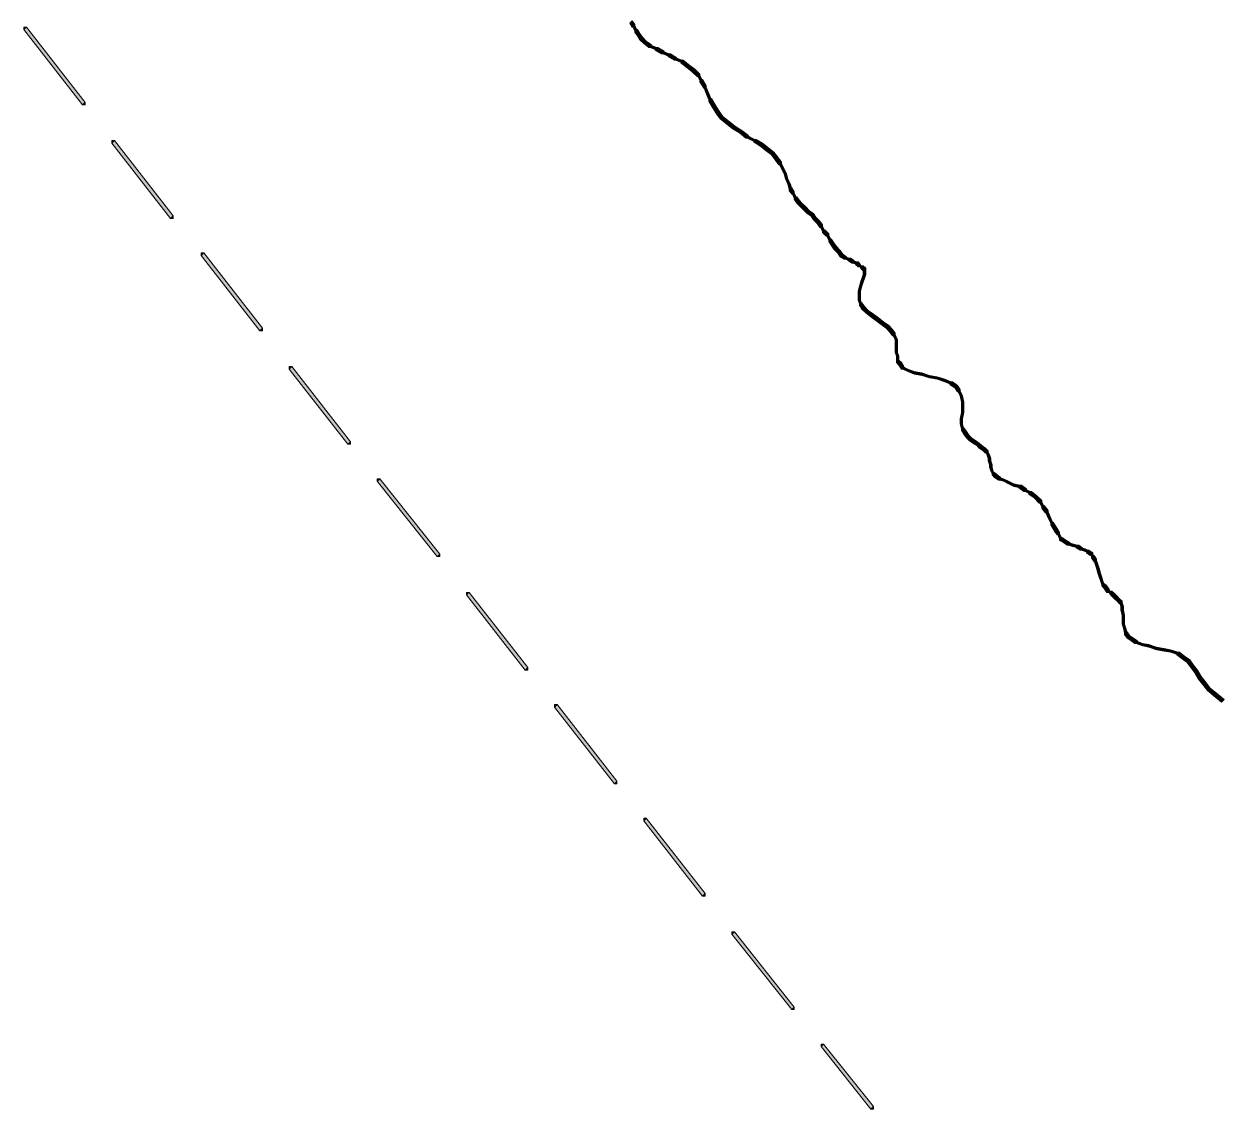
# Model space of a CAD drawing. Header units: inches. Extents: x 10 to 486, y 7 to 426.
# Drawn here: x 37.5 to 99.8, y 7.3 to 64 of the extents above; entities that cross this region are included whole.
import ezdxf

# ---------------------------------------------------------------- set-up
doc = ezdxf.new("R2010")
doc.units = ezdxf.units.IN
doc.header["$LTSCALE"] = 3
doc.header["$MEASUREMENT"] = 0
doc.layers.add('PDF_Geometry', color=7, linetype='Continuous', true_color=0x999999)
doc.layers.add('PDF_Solid Fills', color=7, linetype='Continuous')

msp = doc.modelspace()

# ---------------------------------------------------------------- hatches: boundary and pattern name
at = {"layer": 'PDF_Solid Fills', "transparency": 33554559}
for points in [[(40.61, 59.883), (40.677, 59.95), (37.61, 63.883), (37.544, 63.817), (37.477, 63.75), (40.544, 59.817)], [(45.21, 53.95), (45.277, 54.017), (42.21, 57.95), (42.144, 57.883), (42.077, 57.817), (45.144, 53.883)], [(49.877, 48.083), (49.944, 48.15), (46.877, 52.083), (46.81, 52.017), (46.744, 51.95), (49.81, 48.017)], [(54.477, 42.15), (54.543, 42.217), (51.477, 46.15), (51.41, 46.083), (51.344, 46.017), (54.41, 42.083)], [(59.143, 36.283), (59.21, 36.35), (56.077, 40.283), (56.01, 40.217), (55.943, 40.15), (59.077, 36.217)], [(63.743, 30.35), (63.81, 30.417), (60.743, 34.35), (60.677, 34.283), (60.61, 34.217), (63.677, 30.283)], [(68.41, 24.417), (68.477, 24.483), (65.343, 28.483), (65.277, 28.417), (65.21, 28.35), (68.343, 24.35)], [(73.01, 18.55), (73.077, 18.617), (70.01, 22.55), (69.943, 22.483), (69.877, 22.417), (72.943, 18.483)], [(77.677, 12.617), (77.743, 12.683), (74.61, 16.617), (74.543, 16.55), (74.477, 16.483), (77.61, 12.55)], [(81.81, 7.417), (81.877, 7.483), (79.277, 10.75), (79.21, 10.683), (79.143, 10.617), (81.743, 7.35)]]:
    msp.add_hatch(color=256, dxfattribs=at).paths.add_polyline_path(points)
at = {"layer": 'PDF_Solid Fills', "true_color": 0xdcdcdc, "transparency": 33554559}
for points in [[(69.21, 64.15), (69.143, 64.083), (69.277, 63.883), (69.343, 63.95), (69.41, 64.017), (69.277, 64.217)], [(69.343, 63.95), (69.277, 63.95), (69.41, 63.683), (69.543, 63.683), (69.41, 63.95)], [(69.477, 63.683), (69.41, 63.617), (69.543, 63.417), (69.61, 63.483), (69.677, 63.55), (69.543, 63.75)], [(69.61, 63.483), (69.543, 63.417), (69.677, 63.217), (69.743, 63.283), (69.81, 63.35), (69.677, 63.55)], [(69.743, 63.283), (69.677, 63.217), (69.877, 63.017), (69.943, 63.083), (70.01, 63.15), (69.81, 63.35)], [(69.943, 63.083), (69.877, 63.017), (70.143, 62.817), (70.21, 62.883), (70.277, 62.95), (70.01, 63.15)], [(70.21, 62.883), (70.21, 62.817), (70.543, 62.683), (70.543, 62.817), (70.21, 62.95)], [(70.543, 62.75), (70.477, 62.683), (70.81, 62.483), (70.877, 62.55), (70.943, 62.617), (70.61, 62.817)], [(70.877, 62.55), (70.877, 62.483), (71.21, 62.35), (71.21, 62.483), (70.877, 62.617)], [(71.21, 62.417), (71.143, 62.35), (71.477, 62.15), (71.543, 62.217), (71.61, 62.283), (71.277, 62.483)], [(71.543, 62.217), (71.543, 62.15), (71.877, 62.017), (71.877, 62.15), (71.543, 62.283)], [(71.877, 62.083), (71.81, 62.017), (72.143, 61.75), (72.21, 61.817), (72.277, 61.883), (71.943, 62.15)], [(72.21, 61.817), (72.143, 61.75), (72.41, 61.55), (72.477, 61.617), (72.543, 61.683), (72.277, 61.883)], [(72.477, 61.617), (72.41, 61.55), (72.677, 61.283), (72.743, 61.35), (72.81, 61.417), (72.543, 61.683)], [(72.743, 61.35), (72.677, 61.35), (72.81, 61.083), (72.943, 61.083), (72.81, 61.35)], [(72.877, 61.083), (72.81, 61.017), (73.01, 60.683), (73.077, 60.75), (73.143, 60.817), (72.943, 61.15)], [(73.077, 60.75), (73.01, 60.75), (73.143, 60.417), (73.277, 60.417), (73.143, 60.75)], [(73.21, 60.417), (73.143, 60.417), (73.277, 60.083), (73.41, 60.083), (73.277, 60.417)], [(73.343, 60.083), (73.277, 60.017), (73.477, 59.683), (73.543, 59.75), (73.61, 59.817), (73.41, 60.15)], [(73.543, 59.75), (73.477, 59.683), (73.677, 59.35), (73.743, 59.417), (73.81, 59.483), (73.61, 59.817)], [(73.743, 59.417), (73.677, 59.35), (73.877, 59.083), (73.943, 59.15), (74.01, 59.217), (73.81, 59.483)], [(73.943, 59.15), (73.877, 59.083), (74.21, 58.817), (74.277, 58.883), (74.343, 58.95), (74.01, 59.217)], [(74.277, 58.883), (74.21, 58.817), (74.543, 58.55), (74.61, 58.617), (74.677, 58.683), (74.343, 58.95)], [(74.61, 58.617), (74.543, 58.55), (74.877, 58.35), (74.943, 58.417), (75.01, 58.483), (74.677, 58.683)], [(74.943, 58.417), (74.877, 58.35), (75.21, 58.083), (75.277, 58.15), (75.343, 58.217), (75.01, 58.483)], [(75.277, 58.15), (75.277, 58.083), (75.677, 57.883), (75.677, 58.017), (75.277, 58.217)], [(75.677, 57.95), (75.61, 57.883), (75.943, 57.683), (76.01, 57.75), (76.077, 57.817), (75.743, 58.017)], [(76.01, 57.75), (75.943, 57.683), (76.277, 57.417), (76.343, 57.483), (76.41, 57.55), (76.077, 57.817)], [(76.343, 57.483), (76.277, 57.417), (76.543, 57.217), (76.61, 57.283), (76.677, 57.35), (76.41, 57.55)], [(76.61, 57.283), (76.543, 57.217), (76.743, 56.95), (76.81, 57.017), (76.877, 57.083), (76.677, 57.35)], [(76.81, 57.017), (76.743, 56.95), (76.943, 56.683), (77.01, 56.75), (77.077, 56.817), (76.877, 57.083)], [(77.01, 56.75), (76.943, 56.75), (77.077, 56.483), (77.21, 56.483), (77.077, 56.75)], [(77.143, 56.483), (77.077, 56.483), (77.21, 56.217), (77.343, 56.217), (77.21, 56.483)], [(77.277, 56.217), (77.21, 56.217), (77.277, 55.95), (77.41, 55.95), (77.343, 56.217)], [(77.343, 55.95), (77.277, 55.95), (77.41, 55.683), (77.543, 55.683), (77.41, 55.95)], [(77.477, 55.683), (77.41, 55.683), (77.477, 55.417), (77.61, 55.417), (77.543, 55.683)], [(77.543, 55.417), (77.477, 55.35), (77.61, 55.15), (77.677, 55.217), (77.743, 55.283), (77.61, 55.483)], [(77.677, 55.217), (77.61, 55.217), (77.743, 54.95), (77.877, 54.95), (77.743, 55.217)], [(77.81, 54.95), (77.743, 54.883), (77.877, 54.683), (77.943, 54.75), (78.01, 54.817), (77.877, 55.017)], [(77.943, 54.75), (77.877, 54.683), (78.01, 54.55), (78.077, 54.617), (78.143, 54.683), (78.01, 54.817)], [(78.077, 54.617), (78.01, 54.55), (78.21, 54.35), (78.277, 54.417), (78.343, 54.483), (78.143, 54.683)], [(78.277, 54.417), (78.21, 54.35), (78.41, 54.15), (78.477, 54.217), (78.543, 54.283), (78.343, 54.483)], [(78.477, 54.217), (78.41, 54.15), (78.61, 54.017), (78.677, 54.083), (78.743, 54.15), (78.543, 54.283)], [(78.677, 54.083), (78.61, 54.017), (78.743, 53.817), (78.81, 53.883), (78.877, 53.95), (78.743, 54.15)], [(78.81, 53.883), (78.743, 53.817), (78.943, 53.617), (79.01, 53.683), (79.077, 53.75), (78.877, 53.95)], [(79.01, 53.683), (78.943, 53.617), (79.077, 53.417), (79.143, 53.483), (79.21, 53.55), (79.077, 53.75)], [(79.143, 53.483), (79.077, 53.483), (79.21, 53.217), (79.343, 53.217), (79.21, 53.483)], [(79.277, 53.217), (79.21, 53.15), (79.41, 52.95), (79.477, 53.017), (79.543, 53.083), (79.343, 53.283)], [(79.477, 53.017), (79.41, 53.017), (79.543, 52.75), (79.677, 52.75), (79.543, 53.017)], [(79.61, 52.75), (79.543, 52.683), (79.677, 52.483), (79.743, 52.55), (79.81, 52.617), (79.677, 52.817)], [(79.743, 52.55), (79.677, 52.483), (79.81, 52.283), (79.877, 52.35), (79.943, 52.417), (79.81, 52.617)], [(79.877, 52.35), (79.81, 52.283), (80.01, 52.083), (80.077, 52.15), (80.143, 52.217), (79.943, 52.417)], [(80.077, 52.15), (80.01, 52.083), (80.143, 51.883), (80.21, 51.95), (80.277, 52.017), (80.143, 52.217)], [(80.21, 51.95), (80.143, 51.883), (80.343, 51.75), (80.41, 51.817), (80.477, 51.883), (80.277, 52.017)], [(80.41, 51.817), (80.41, 51.75), (80.61, 51.683), (80.61, 51.817), (80.41, 51.883)], [(80.61, 51.75), (80.543, 51.683), (80.743, 51.55), (80.81, 51.617), (80.877, 51.683), (80.677, 51.817)], [(80.81, 51.617), (80.81, 51.55), (81.01, 51.483), (81.01, 51.617), (80.81, 51.683)], [(81.01, 51.55), (80.943, 51.483), (81.077, 51.35), (81.143, 51.417), (81.21, 51.483), (81.077, 51.617)], [(81.143, 51.417), (81.143, 51.35), (81.277, 51.283), (81.277, 51.417), (81.143, 51.483)], [(81.277, 51.35), (81.21, 51.283), (81.343, 51.15), (81.41, 51.217), (81.477, 51.283), (81.343, 51.417)], [(81.41, 51.217), (81.343, 51.217), (81.343, 51.083), (81.477, 51.083), (81.477, 51.217)], [(81.277, 50.55), (81.21, 50.55), (81.143, 50.35), (81.277, 50.35), (81.343, 50.55)], [(81.343, 50.75), (81.277, 50.75), (81.21, 50.55), (81.343, 50.55), (81.41, 50.75)], [(81.41, 50.95), (81.343, 50.95), (81.277, 50.75), (81.41, 50.75), (81.477, 50.95)], [(81.41, 51.083), (81.343, 51.083), (81.343, 50.95), (81.477, 50.95), (81.477, 51.083)], [(81.21, 50.35), (81.143, 50.35), (81.077, 50.083), (81.21, 50.083), (81.277, 50.35)], [(81.143, 50.083), (81.077, 50.083), (81.077, 49.883), (81.21, 49.883), (81.21, 50.083)], [(81.143, 49.883), (81.077, 49.883), (81.077, 49.617), (81.21, 49.617), (81.21, 49.883)], [(81.143, 49.617), (81.077, 49.617), (81.143, 49.417), (81.277, 49.417), (81.21, 49.617)], [(81.21, 49.417), (81.143, 49.35), (81.277, 49.15), (81.343, 49.217), (81.41, 49.283), (81.277, 49.483)], [(81.343, 49.217), (81.277, 49.15), (81.477, 48.95), (81.543, 49.017), (81.61, 49.083), (81.41, 49.283)], [(81.543, 49.017), (81.477, 48.95), (81.743, 48.75), (81.81, 48.817), (81.877, 48.883), (81.61, 49.083)], [(81.81, 48.817), (81.743, 48.75), (82.01, 48.55), (82.077, 48.617), (82.143, 48.683), (81.877, 48.883)], [(82.077, 48.617), (82.01, 48.55), (82.277, 48.35), (82.343, 48.417), (82.41, 48.483), (82.143, 48.683)], [(82.343, 48.417), (82.277, 48.35), (82.543, 48.15), (82.61, 48.217), (82.677, 48.283), (82.41, 48.483)], [(82.61, 48.217), (82.543, 48.15), (82.743, 47.95), (82.81, 48.017), (82.877, 48.083), (82.677, 48.283)], [(82.81, 48.017), (82.743, 47.95), (82.877, 47.75), (82.943, 47.817), (83.01, 47.883), (82.877, 48.083)], [(82.943, 47.817), (82.877, 47.817), (83.01, 47.55), (83.143, 47.55), (83.01, 47.817)], [(83.077, 47.55), (83.01, 47.55), (83.01, 47.35), (83.143, 47.35), (83.143, 47.55)], [(83.077, 47.35), (83.01, 47.35), (83.01, 47.083), (83.143, 47.083), (83.143, 47.35)], [(83.077, 47.083), (83.01, 47.083), (83.01, 46.883), (83.143, 46.883), (83.143, 47.083)], [(83.077, 46.883), (83.01, 46.883), (83.077, 46.683), (83.21, 46.683), (83.143, 46.883)], [(83.143, 46.683), (83.077, 46.683), (83.077, 46.417), (83.21, 46.417), (83.21, 46.683)], [(83.143, 46.417), (83.077, 46.35), (83.21, 46.217), (83.277, 46.283), (83.343, 46.35), (83.21, 46.483)], [(83.277, 46.283), (83.21, 46.217), (83.343, 46.017), (83.41, 46.083), (83.477, 46.15), (83.343, 46.35)], [(83.41, 46.083), (83.41, 46.017), (83.677, 45.883), (83.677, 46.017), (83.41, 46.15)], [(83.677, 45.95), (83.677, 45.883), (84.01, 45.75), (84.01, 45.883), (83.677, 46.017)], [(84.01, 45.817), (84.01, 45.75), (84.41, 45.683), (84.41, 45.817), (84.01, 45.883)], [(84.41, 45.75), (84.41, 45.683), (84.81, 45.55), (84.81, 45.683), (84.41, 45.817)], [(84.81, 45.617), (84.81, 45.55), (85.21, 45.483), (85.21, 45.617), (84.81, 45.683)], [(85.21, 45.55), (85.21, 45.483), (85.61, 45.35), (85.61, 45.483), (85.21, 45.617)], [(85.61, 45.417), (85.61, 45.35), (85.943, 45.217), (85.943, 45.35), (85.61, 45.483)], [(85.943, 45.283), (85.877, 45.217), (86.143, 45.017), (86.21, 45.083), (86.277, 45.15), (86.01, 45.35)], [(86.21, 45.083), (86.143, 45.017), (86.277, 44.817), (86.343, 44.883), (86.41, 44.95), (86.277, 45.15)], [(86.343, 44.883), (86.277, 44.883), (86.41, 44.617), (86.543, 44.617), (86.41, 44.883)], [(86.477, 44.617), (86.41, 44.617), (86.477, 44.283), (86.61, 44.283), (86.543, 44.617)], [(86.543, 44.283), (86.477, 44.283), (86.477, 44.017), (86.61, 44.017), (86.61, 44.283)], [(86.543, 43.75), (86.477, 43.75), (86.41, 43.417), (86.543, 43.417), (86.61, 43.75)], [(86.543, 44.017), (86.477, 44.017), (86.477, 43.75), (86.61, 43.75), (86.61, 44.017)], [(86.477, 43.417), (86.41, 43.417), (86.41, 43.15), (86.543, 43.15), (86.543, 43.417)], [(86.477, 43.15), (86.41, 43.15), (86.477, 42.883), (86.61, 42.883), (86.543, 43.15)], [(86.543, 42.883), (86.477, 42.817), (86.61, 42.617), (86.677, 42.683), (86.743, 42.75), (86.61, 42.95)], [(86.677, 42.683), (86.61, 42.617), (86.743, 42.417), (86.81, 42.483), (86.877, 42.55), (86.743, 42.75)], [(86.81, 42.483), (86.743, 42.417), (86.877, 42.283), (86.943, 42.35), (87.01, 42.417), (86.877, 42.55)], [(86.943, 42.35), (86.877, 42.283), (87.077, 42.15), (87.143, 42.217), (87.21, 42.283), (87.01, 42.417)], [(87.143, 42.217), (87.077, 42.15), (87.277, 42.017), (87.343, 42.083), (87.41, 42.15), (87.21, 42.283)], [(87.41, 42.15), (87.343, 42.083), (87.277, 42.017), (87.41, 41.883), (87.477, 41.95), (87.543, 42.017)], [(87.543, 42.017), (87.477, 41.95), (87.41, 41.883), (87.61, 41.75), (87.677, 41.817), (87.743, 41.883)], [(87.743, 41.883), (87.677, 41.817), (87.61, 41.75), (87.743, 41.617), (87.81, 41.683), (87.877, 41.75)], [(88.21, 40.617), (88.143, 40.55), (88.077, 40.483), (88.21, 40.35), (88.277, 40.417), (88.343, 40.483)], [(88.343, 40.483), (88.277, 40.417), (88.21, 40.35), (88.41, 40.217), (88.477, 40.283), (88.543, 40.35)], [(89.61, 39.95), (89.543, 39.883), (89.477, 39.817), (89.743, 39.617), (89.81, 39.683), (89.877, 39.75)], [(90.143, 39.617), (90.077, 39.55), (90.01, 39.483), (90.277, 39.283), (90.343, 39.35), (90.41, 39.417)], [(90.41, 39.417), (90.343, 39.35), (90.277, 39.283), (90.543, 39.017), (90.61, 39.083), (90.677, 39.15)], [(90.81, 38.883), (90.743, 38.817), (90.677, 38.75), (90.877, 38.483), (90.943, 38.55), (91.01, 38.617)], [(91.277, 38.017), (91.21, 37.95), (91.143, 37.883), (91.343, 37.55), (91.41, 37.617), (91.477, 37.683)], [(91.477, 37.683), (91.41, 37.617), (91.343, 37.55), (91.477, 37.35), (91.543, 37.417), (91.61, 37.483)], [(91.743, 37.217), (91.677, 37.15), (91.61, 37.083), (91.81, 36.95), (91.877, 37.017), (91.943, 37.083)], [(91.943, 37.083), (91.877, 37.017), (91.81, 36.95), (92.01, 36.817), (92.077, 36.883), (92.143, 36.95)], [(92.61, 36.817), (92.543, 36.75), (92.477, 36.683), (92.677, 36.55), (92.743, 36.617), (92.81, 36.683)], [(93.143, 36.55), (93.077, 36.483), (93.01, 36.417), (93.21, 36.283), (93.277, 36.35), (93.343, 36.417)], [(93.41, 36.283), (93.343, 36.217), (93.277, 36.15), (93.41, 35.95), (93.477, 36.017), (93.543, 36.083)], [(93.943, 34.817), (93.877, 34.75), (93.81, 34.683), (93.943, 34.55), (94.01, 34.617), (94.077, 34.683)], [(94.077, 34.683), (94.01, 34.617), (93.943, 34.55), (94.077, 34.35), (94.143, 34.417), (94.21, 34.483)], [(94.343, 34.417), (94.277, 34.35), (94.21, 34.283), (94.343, 34.15), (94.41, 34.217), (94.477, 34.283)], [(94.477, 34.283), (94.41, 34.217), (94.343, 34.15), (94.477, 34.017), (94.543, 34.083), (94.61, 34.15)], [(94.61, 34.15), (94.543, 34.083), (94.477, 34.017), (94.61, 33.883), (94.677, 33.95), (94.743, 34.017)], [(94.743, 34.017), (94.677, 33.95), (94.61, 33.883), (94.743, 33.75), (94.81, 33.817), (94.877, 33.883)], [(95.143, 32.283), (95.077, 32.217), (95.01, 32.15), (95.143, 31.95), (95.21, 32.017), (95.277, 32.083)], [(95.277, 32.083), (95.21, 32.017), (95.143, 31.95), (95.343, 31.817), (95.41, 31.883), (95.477, 31.95)], [(95.477, 31.95), (95.41, 31.883), (95.343, 31.817), (95.543, 31.683), (95.61, 31.75), (95.677, 31.817)], [(97.877, 31.217), (97.81, 31.15), (97.743, 31.083), (98.01, 30.883), (98.077, 30.95), (98.143, 31.017)], [(98.143, 31.017), (98.077, 30.95), (98.01, 30.883), (98.277, 30.683), (98.343, 30.75), (98.41, 30.817)], [(98.41, 30.817), (98.343, 30.75), (98.277, 30.683), (98.477, 30.417), (98.543, 30.483), (98.61, 30.55)], [(98.61, 30.55), (98.543, 30.483), (98.477, 30.417), (98.677, 30.15), (98.743, 30.217), (98.81, 30.283)], [(98.81, 30.283), (98.743, 30.217), (98.677, 30.15), (98.877, 29.817), (98.943, 29.883), (99.01, 29.95)], [(99.01, 29.95), (98.943, 29.883), (98.877, 29.817), (99.077, 29.55), (99.143, 29.617), (99.21, 29.683)], [(99.21, 29.683), (99.143, 29.617), (99.077, 29.55), (99.343, 29.217), (99.41, 29.283), (99.477, 29.35)], [(99.477, 29.35), (99.41, 29.283), (99.343, 29.217), (99.677, 28.95), (99.743, 29.017), (99.81, 29.083)], [(99.81, 29.083), (99.743, 29.017), (99.677, 28.95), (100.077, 28.617), (100.143, 28.683), (100.21, 28.75)]]:
    msp.add_hatch(color=254, dxfattribs=at).paths.add_polyline_path(points)

# ---------------------------------------------------------------- linework, layer by layer
at = {"layer": 'PDF_Geometry', "color": 7, "lineweight": 5}
for points in [[(40.61, 59.883), (40.677, 59.95), (37.61, 63.883), (37.544, 63.817), (37.477, 63.75), (40.544, 59.817)], [(45.21, 53.95), (45.277, 54.017), (42.21, 57.95), (42.144, 57.883), (42.077, 57.817), (45.144, 53.883)], [(49.877, 48.083), (49.944, 48.15), (46.877, 52.083), (46.81, 52.017), (46.744, 51.95), (49.81, 48.017)], [(54.477, 42.15), (54.543, 42.217), (51.477, 46.15), (51.41, 46.083), (51.344, 46.017), (54.41, 42.083)], [(59.143, 36.283), (59.21, 36.35), (56.077, 40.283), (56.01, 40.217), (55.943, 40.15), (59.077, 36.217)], [(63.743, 30.35), (63.81, 30.417), (60.743, 34.35), (60.677, 34.283), (60.61, 34.217), (63.677, 30.283)], [(68.41, 24.417), (68.477, 24.483), (65.343, 28.483), (65.277, 28.417), (65.21, 28.35), (68.343, 24.35)], [(73.01, 18.55), (73.077, 18.617), (70.01, 22.55), (69.943, 22.483), (69.877, 22.417), (72.943, 18.483)], [(77.677, 12.617), (77.743, 12.683), (74.61, 16.617), (74.543, 16.55), (74.477, 16.483), (77.61, 12.55)], [(81.81, 7.417), (81.877, 7.483), (79.277, 10.75), (79.21, 10.683), (79.143, 10.617), (81.743, 7.35)]]:
    msp.add_lwpolyline(points, close=True, dxfattribs=at)
for points in [[(37.477, 63.75), (37.477, 63.883), (37.61, 63.883)], [(40.677, 59.95), (40.677, 59.817), (40.544, 59.817)], [(42.077, 57.817), (42.077, 57.95), (42.21, 57.95)], [(45.277, 54.017), (45.277, 53.883), (45.144, 53.883)], [(46.744, 51.95), (46.744, 52.083), (46.877, 52.083)], [(49.944, 48.15), (49.944, 48.017), (49.81, 48.017)], [(51.344, 46.017), (51.344, 46.15), (51.477, 46.15)], [(54.543, 42.217), (54.543, 42.083), (54.41, 42.083)], [(55.943, 40.15), (55.943, 40.283), (56.077, 40.283)], [(59.21, 36.35), (59.21, 36.217), (59.077, 36.217)], [(60.61, 34.217), (60.61, 34.35), (60.743, 34.35)], [(63.81, 30.417), (63.81, 30.283), (63.677, 30.283)], [(65.21, 28.35), (65.21, 28.483), (65.343, 28.483)], [(68.477, 24.483), (68.477, 24.35), (68.343, 24.35)], [(69.877, 22.417), (69.877, 22.55), (70.01, 22.55)], [(73.077, 18.617), (73.077, 18.483), (72.943, 18.483)], [(74.477, 16.483), (74.477, 16.617), (74.61, 16.617)], [(77.743, 12.683), (77.743, 12.55), (77.61, 12.55)], [(79.143, 10.617), (79.143, 10.75), (79.277, 10.75)], [(81.877, 7.483), (81.877, 7.35), (81.743, 7.35)]]:
    msp.add_lwpolyline(points, dxfattribs=at)
at = {"layer": 'PDF_Geometry', "color": 254, "lineweight": 5, "true_color": 0xdcdcdc}
for points in [[(69.21, 64.15), (69.143, 64.083), (69.277, 63.883), (69.343, 63.95), (69.41, 64.017), (69.277, 64.217)], [(69.343, 63.95), (69.277, 63.95), (69.41, 63.683), (69.543, 63.683), (69.41, 63.95)], [(69.477, 63.683), (69.41, 63.617), (69.543, 63.417), (69.61, 63.483), (69.677, 63.55), (69.543, 63.75)], [(69.61, 63.483), (69.543, 63.417), (69.677, 63.217), (69.743, 63.283), (69.81, 63.35), (69.677, 63.55)], [(69.743, 63.283), (69.677, 63.217), (69.877, 63.017), (69.943, 63.083), (70.01, 63.15), (69.81, 63.35)], [(69.677, 63.217), (69.677, 63.217), (69.743, 63.283)], [(69.943, 63.083), (69.877, 63.017), (70.143, 62.817), (70.21, 62.883), (70.277, 62.95), (70.01, 63.15)], [(69.877, 63.017), (69.877, 63.017), (69.943, 63.083)], [(70.21, 62.883), (70.21, 62.817), (70.543, 62.683), (70.543, 62.817), (70.21, 62.95)], [(70.543, 62.75), (70.477, 62.683), (70.81, 62.483), (70.877, 62.55), (70.943, 62.617), (70.61, 62.817)], [(70.877, 62.55), (70.877, 62.483), (71.21, 62.35), (71.21, 62.483), (70.877, 62.617)], [(71.21, 62.417), (71.143, 62.35), (71.477, 62.15), (71.543, 62.217), (71.61, 62.283), (71.277, 62.483)], [(71.543, 62.217), (71.543, 62.15), (71.877, 62.017), (71.877, 62.15), (71.543, 62.283)], [(71.877, 62.083), (71.81, 62.017), (72.143, 61.75), (72.21, 61.817), (72.277, 61.883), (71.943, 62.15)], [(72.21, 61.817), (72.143, 61.75), (72.41, 61.55), (72.477, 61.617), (72.543, 61.683), (72.277, 61.883)], [(72.143, 61.75), (72.143, 61.75), (72.21, 61.817)], [(72.477, 61.617), (72.41, 61.55), (72.677, 61.283), (72.743, 61.35), (72.81, 61.417), (72.543, 61.683)], [(72.543, 61.683), (72.543, 61.683), (72.477, 61.617)], [(72.743, 61.35), (72.677, 61.35), (72.81, 61.083), (72.943, 61.083), (72.81, 61.35)], [(72.877, 61.083), (72.81, 61.017), (73.01, 60.683), (73.077, 60.75), (73.143, 60.817), (72.943, 61.15)], [(73.077, 60.75), (73.01, 60.75), (73.143, 60.417), (73.277, 60.417), (73.143, 60.75)], [(73.21, 60.417), (73.143, 60.417), (73.277, 60.083), (73.41, 60.083), (73.277, 60.417)], [(73.343, 60.083), (73.277, 60.017), (73.477, 59.683), (73.543, 59.75), (73.61, 59.817), (73.41, 60.15)], [(73.543, 59.75), (73.477, 59.683), (73.677, 59.35), (73.743, 59.417), (73.81, 59.483), (73.61, 59.817)], [(73.743, 59.417), (73.677, 59.35), (73.877, 59.083), (73.943, 59.15), (74.01, 59.217), (73.81, 59.483)], [(73.677, 59.35), (73.677, 59.35), (73.743, 59.417)], [(73.943, 59.15), (73.877, 59.083), (74.21, 58.817), (74.277, 58.883), (74.343, 58.95), (74.01, 59.217)], [(73.877, 59.083), (73.877, 59.083), (73.943, 59.15)], [(74.277, 58.883), (74.21, 58.817), (74.543, 58.55), (74.61, 58.617), (74.677, 58.683), (74.343, 58.95)], [(74.61, 58.617), (74.543, 58.55), (74.877, 58.35), (74.943, 58.417), (75.01, 58.483), (74.677, 58.683)], [(74.543, 58.55), (74.543, 58.55), (74.61, 58.617)], [(74.943, 58.417), (74.877, 58.35), (75.21, 58.083), (75.277, 58.15), (75.343, 58.217), (75.01, 58.483)], [(75.01, 58.483), (75.01, 58.483), (74.943, 58.417)], [(75.277, 58.15), (75.277, 58.083), (75.677, 57.883), (75.677, 58.017), (75.277, 58.217)], [(75.677, 57.95), (75.61, 57.883), (75.943, 57.683), (76.01, 57.75), (76.077, 57.817), (75.743, 58.017)], [(76.01, 57.75), (75.943, 57.683), (76.277, 57.417), (76.343, 57.483), (76.41, 57.55), (76.077, 57.817)], [(76.077, 57.817), (76.077, 57.817), (76.01, 57.75)], [(76.343, 57.483), (76.277, 57.417), (76.543, 57.217), (76.61, 57.283), (76.677, 57.35), (76.41, 57.55)], [(76.277, 57.417), (76.277, 57.417), (76.343, 57.483)], [(76.61, 57.283), (76.543, 57.217), (76.743, 56.95), (76.81, 57.017), (76.877, 57.083), (76.677, 57.35)], [(76.677, 57.35), (76.677, 57.35), (76.61, 57.283)], [(76.81, 57.017), (76.743, 56.95), (76.943, 56.683), (77.01, 56.75), (77.077, 56.817), (76.877, 57.083)], [(77.01, 56.75), (76.943, 56.75), (77.077, 56.483), (77.21, 56.483), (77.077, 56.75)], [(77.143, 56.483), (77.077, 56.483), (77.21, 56.217), (77.343, 56.217), (77.21, 56.483)], [(77.277, 56.217), (77.21, 56.217), (77.277, 55.95), (77.41, 55.95), (77.343, 56.217)], [(77.343, 55.95), (77.277, 55.95), (77.41, 55.683), (77.543, 55.683), (77.41, 55.95)], [(77.477, 55.683), (77.41, 55.683), (77.477, 55.417), (77.61, 55.417), (77.543, 55.683)], [(77.543, 55.417), (77.477, 55.35), (77.61, 55.15), (77.677, 55.217), (77.743, 55.283), (77.61, 55.483)], [(77.677, 55.217), (77.61, 55.217), (77.743, 54.95), (77.877, 54.95), (77.743, 55.217)], [(77.81, 54.95), (77.743, 54.883), (77.877, 54.683), (77.943, 54.75), (78.01, 54.817), (77.877, 55.017)], [(77.943, 54.75), (77.877, 54.683), (78.01, 54.55), (78.077, 54.617), (78.143, 54.683), (78.01, 54.817)], [(77.877, 54.683), (77.877, 54.683), (77.943, 54.75)], [(78.077, 54.617), (78.01, 54.55), (78.21, 54.35), (78.277, 54.417), (78.343, 54.483), (78.143, 54.683)], [(78.277, 54.417), (78.21, 54.35), (78.41, 54.15), (78.477, 54.217), (78.543, 54.283), (78.343, 54.483)], [(78.477, 54.217), (78.41, 54.15), (78.61, 54.017), (78.677, 54.083), (78.743, 54.15), (78.543, 54.283)], [(78.41, 54.15), (78.41, 54.15), (78.477, 54.217)], [(78.677, 54.083), (78.61, 54.017), (78.743, 53.817), (78.81, 53.883), (78.877, 53.95), (78.743, 54.15)], [(78.743, 54.15), (78.743, 54.15), (78.677, 54.083)], [(78.81, 53.883), (78.743, 53.817), (78.943, 53.617), (79.01, 53.683), (79.077, 53.75), (78.877, 53.95)], [(78.743, 53.817), (78.743, 53.817), (78.81, 53.883)], [(79.01, 53.683), (78.943, 53.617), (79.077, 53.417), (79.143, 53.483), (79.21, 53.55), (79.077, 53.75)], [(79.077, 53.75), (79.077, 53.75), (79.01, 53.683)], [(79.143, 53.483), (79.077, 53.483), (79.21, 53.217), (79.343, 53.217), (79.21, 53.483)], [(79.277, 53.217), (79.21, 53.15), (79.41, 52.95), (79.477, 53.017), (79.543, 53.083), (79.343, 53.283)], [(79.477, 53.017), (79.41, 53.017), (79.543, 52.75), (79.677, 52.75), (79.543, 53.017)], [(79.61, 52.75), (79.543, 52.683), (79.677, 52.483), (79.743, 52.55), (79.81, 52.617), (79.677, 52.817)], [(79.743, 52.55), (79.677, 52.483), (79.81, 52.283), (79.877, 52.35), (79.943, 52.417), (79.81, 52.617)], [(79.877, 52.35), (79.81, 52.283), (80.01, 52.083), (80.077, 52.15), (80.143, 52.217), (79.943, 52.417)], [(79.81, 52.283), (79.81, 52.283), (79.877, 52.35)], [(80.077, 52.15), (80.01, 52.083), (80.143, 51.883), (80.21, 51.95), (80.277, 52.017), (80.143, 52.217)], [(80.143, 52.217), (80.143, 52.217), (80.077, 52.15)], [(80.21, 51.95), (80.143, 51.883), (80.343, 51.75), (80.41, 51.817), (80.477, 51.883), (80.277, 52.017)], [(80.143, 51.883), (80.143, 51.883), (80.21, 51.95)], [(80.41, 51.817), (80.41, 51.75), (80.61, 51.683), (80.61, 51.817), (80.41, 51.883)], [(80.61, 51.75), (80.543, 51.683), (80.743, 51.55), (80.81, 51.617), (80.877, 51.683), (80.677, 51.817)], [(80.81, 51.617), (80.81, 51.55), (81.01, 51.483), (81.01, 51.617), (80.81, 51.683)], [(81.01, 51.55), (80.943, 51.483), (81.077, 51.35), (81.143, 51.417), (81.21, 51.483), (81.077, 51.617)], [(81.143, 51.417), (81.143, 51.35), (81.277, 51.283), (81.277, 51.417), (81.143, 51.483)], [(81.277, 51.35), (81.21, 51.283), (81.343, 51.15), (81.41, 51.217), (81.477, 51.283), (81.343, 51.417)], [(81.41, 51.217), (81.343, 51.217), (81.343, 51.083), (81.477, 51.083), (81.477, 51.217)], [(81.277, 50.55), (81.21, 50.55), (81.143, 50.35), (81.277, 50.35), (81.343, 50.55)], [(81.343, 50.75), (81.277, 50.75), (81.21, 50.55), (81.343, 50.55), (81.41, 50.75)], [(81.41, 50.95), (81.343, 50.95), (81.277, 50.75), (81.41, 50.75), (81.477, 50.95)], [(81.41, 51.083), (81.343, 51.083), (81.343, 50.95), (81.477, 50.95), (81.477, 51.083)], [(81.21, 50.35), (81.143, 50.35), (81.077, 50.083), (81.21, 50.083), (81.277, 50.35)], [(81.143, 50.083), (81.077, 50.083), (81.077, 49.883), (81.21, 49.883), (81.21, 50.083)], [(81.143, 49.883), (81.077, 49.883), (81.077, 49.617), (81.21, 49.617), (81.21, 49.883)], [(81.143, 49.617), (81.077, 49.617), (81.143, 49.417), (81.277, 49.417), (81.21, 49.617)], [(81.21, 49.417), (81.143, 49.35), (81.277, 49.15), (81.343, 49.217), (81.41, 49.283), (81.277, 49.483)], [(81.343, 49.217), (81.277, 49.15), (81.477, 48.95), (81.543, 49.017), (81.61, 49.083), (81.41, 49.283)], [(81.277, 49.15), (81.277, 49.15), (81.343, 49.217)], [(81.543, 49.017), (81.477, 48.95), (81.743, 48.75), (81.81, 48.817), (81.877, 48.883), (81.61, 49.083)], [(81.477, 48.95), (81.477, 48.95), (81.543, 49.017)], [(81.81, 48.817), (81.743, 48.75), (82.01, 48.55), (82.077, 48.617), (82.143, 48.683), (81.877, 48.883)], [(82.077, 48.617), (82.01, 48.55), (82.277, 48.35), (82.343, 48.417), (82.41, 48.483), (82.143, 48.683)], [(82.343, 48.417), (82.277, 48.35), (82.543, 48.15), (82.61, 48.217), (82.677, 48.283), (82.41, 48.483)], [(82.61, 48.217), (82.543, 48.15), (82.743, 47.95), (82.81, 48.017), (82.877, 48.083), (82.677, 48.283)], [(82.677, 48.283), (82.677, 48.283), (82.61, 48.217)], [(82.81, 48.017), (82.743, 47.95), (82.877, 47.75), (82.943, 47.817), (83.01, 47.883), (82.877, 48.083)], [(82.877, 48.083), (82.877, 48.083), (82.81, 48.017)], [(82.943, 47.817), (82.877, 47.817), (83.01, 47.55), (83.143, 47.55), (83.01, 47.817)], [(83.077, 47.55), (83.01, 47.55), (83.01, 47.35), (83.143, 47.35), (83.143, 47.55)], [(83.077, 47.35), (83.01, 47.35), (83.01, 47.083), (83.143, 47.083), (83.143, 47.35)], [(83.077, 47.083), (83.01, 47.083), (83.01, 46.883), (83.143, 46.883), (83.143, 47.083)], [(83.077, 46.883), (83.01, 46.883), (83.077, 46.683), (83.21, 46.683), (83.143, 46.883)], [(83.143, 46.683), (83.077, 46.683), (83.077, 46.417), (83.21, 46.417), (83.21, 46.683)], [(83.143, 46.417), (83.077, 46.35), (83.21, 46.217), (83.277, 46.283), (83.343, 46.35), (83.21, 46.483)], [(83.277, 46.283), (83.21, 46.217), (83.343, 46.017), (83.41, 46.083), (83.477, 46.15), (83.343, 46.35)], [(83.343, 46.35), (83.343, 46.35), (83.277, 46.283)], [(83.41, 46.083), (83.41, 46.017), (83.677, 45.883), (83.677, 46.017), (83.41, 46.15)], [(83.677, 45.95), (83.677, 45.883), (84.01, 45.75), (84.01, 45.883), (83.677, 46.017)], [(84.01, 45.817), (84.01, 45.75), (84.41, 45.683), (84.41, 45.817), (84.01, 45.883)], [(84.41, 45.75), (84.41, 45.683), (84.81, 45.55), (84.81, 45.683), (84.41, 45.817)], [(84.81, 45.617), (84.81, 45.55), (85.21, 45.483), (85.21, 45.617), (84.81, 45.683)], [(85.21, 45.55), (85.21, 45.483), (85.61, 45.35), (85.61, 45.483), (85.21, 45.617)], [(85.61, 45.417), (85.61, 45.35), (85.943, 45.217), (85.943, 45.35), (85.61, 45.483)], [(85.943, 45.283), (85.877, 45.217), (86.143, 45.017), (86.21, 45.083), (86.277, 45.15), (86.01, 45.35)], [(86.21, 45.083), (86.143, 45.017), (86.277, 44.817), (86.343, 44.883), (86.41, 44.95), (86.277, 45.15)], [(86.277, 45.15), (86.277, 45.15), (86.21, 45.083)], [(86.343, 44.883), (86.277, 44.883), (86.41, 44.617), (86.543, 44.617), (86.41, 44.883)], [(86.477, 44.617), (86.41, 44.617), (86.477, 44.283), (86.61, 44.283), (86.543, 44.617)], [(86.543, 44.283), (86.477, 44.283), (86.477, 44.017), (86.61, 44.017), (86.61, 44.283)], [(86.543, 43.75), (86.477, 43.75), (86.41, 43.417), (86.543, 43.417), (86.61, 43.75)], [(86.543, 44.017), (86.477, 44.017), (86.477, 43.75), (86.61, 43.75), (86.61, 44.017)], [(86.477, 43.417), (86.41, 43.417), (86.41, 43.15), (86.543, 43.15), (86.543, 43.417)], [(86.477, 43.15), (86.41, 43.15), (86.477, 42.883), (86.61, 42.883), (86.543, 43.15)], [(86.543, 42.883), (86.477, 42.817), (86.61, 42.617), (86.677, 42.683), (86.743, 42.75), (86.61, 42.95)], [(86.677, 42.683), (86.61, 42.617), (86.743, 42.417), (86.81, 42.483), (86.877, 42.55), (86.743, 42.75)], [(86.81, 42.483), (86.743, 42.417), (86.877, 42.283), (86.943, 42.35), (87.01, 42.417), (86.877, 42.55)], [(86.743, 42.417), (86.743, 42.417), (86.81, 42.483)], [(86.943, 42.35), (86.877, 42.283), (87.077, 42.15), (87.143, 42.217), (87.21, 42.283), (87.01, 42.417)], [(86.877, 42.283), (86.877, 42.283), (86.943, 42.35)], [(87.143, 42.217), (87.077, 42.15), (87.277, 42.017), (87.343, 42.083), (87.41, 42.15), (87.21, 42.283)], [(87.41, 42.15), (87.41, 42.017), (87.277, 42.017), (87.277, 42.15)], [(87.41, 42.15), (87.343, 42.083), (87.277, 42.017), (87.41, 41.883), (87.477, 41.95), (87.543, 42.017)], [(87.543, 42.017), (87.477, 41.95), (87.41, 41.883), (87.61, 41.75), (87.677, 41.817), (87.743, 41.883)], [(87.477, 41.95), (87.41, 41.883), (87.41, 41.883)], [(87.743, 41.883), (87.677, 41.817), (87.61, 41.75), (87.743, 41.617), (87.81, 41.683), (87.877, 41.75)], [(87.677, 41.817), (87.743, 41.883), (87.743, 41.883)], [(87.877, 41.683), (87.743, 41.683), (87.81, 41.55), (87.943, 41.55)], [(87.943, 41.55), (87.81, 41.55), (87.877, 41.35), (88.01, 41.35)], [(88.01, 41.35), (87.877, 41.35), (87.877, 41.217), (88.01, 41.217)], [(88.01, 41.217), (87.877, 41.217), (87.943, 41.017), (88.077, 41.017)], [(88.077, 41.017), (87.943, 41.017), (87.943, 40.883), (88.077, 40.883)], [(88.077, 40.883), (87.943, 40.883), (88.01, 40.683), (88.143, 40.683)], [(88.143, 40.683), (88.01, 40.683), (88.077, 40.55), (88.21, 40.55)], [(88.21, 40.617), (88.143, 40.55), (88.077, 40.483), (88.21, 40.35), (88.277, 40.417), (88.343, 40.483)], [(88.343, 40.483), (88.277, 40.417), (88.21, 40.35), (88.41, 40.217), (88.477, 40.283), (88.543, 40.35)], [(88.277, 40.417), (88.21, 40.35), (88.21, 40.35)], [(88.477, 40.35), (88.477, 40.217), (88.677, 40.15), (88.677, 40.283)], [(88.677, 40.283), (88.677, 40.15), (88.943, 40.017), (88.943, 40.15)], [(88.943, 40.15), (88.943, 40.017), (89.21, 39.883), (89.21, 40.017)], [(89.21, 40.017), (89.21, 39.883), (89.543, 39.817), (89.543, 39.95)], [(89.61, 39.95), (89.543, 39.883), (89.477, 39.817), (89.743, 39.617), (89.81, 39.683), (89.877, 39.75)], [(89.81, 39.75), (89.81, 39.617), (90.077, 39.483), (90.077, 39.617)], [(90.143, 39.617), (90.077, 39.55), (90.01, 39.483), (90.277, 39.283), (90.343, 39.35), (90.41, 39.417)], [(90.41, 39.417), (90.343, 39.35), (90.277, 39.283), (90.543, 39.017), (90.61, 39.083), (90.677, 39.15)], [(90.343, 39.35), (90.41, 39.417), (90.41, 39.417)], [(90.677, 39.083), (90.543, 39.083), (90.677, 38.817), (90.81, 38.817)], [(90.81, 38.883), (90.743, 38.817), (90.677, 38.75), (90.877, 38.483), (90.943, 38.55), (91.01, 38.617)], [(91.01, 38.55), (90.877, 38.55), (91.01, 38.217), (91.143, 38.217)], [(91.143, 38.217), (91.01, 38.217), (91.143, 37.95), (91.277, 37.95)], [(91.277, 38.017), (91.21, 37.95), (91.143, 37.883), (91.343, 37.55), (91.41, 37.617), (91.477, 37.683)], [(91.477, 37.683), (91.41, 37.617), (91.343, 37.55), (91.477, 37.35), (91.543, 37.417), (91.61, 37.483)], [(91.41, 37.617), (91.343, 37.55), (91.343, 37.55)], [(91.61, 37.417), (91.477, 37.417), (91.61, 37.15), (91.743, 37.15)], [(91.743, 37.217), (91.677, 37.15), (91.61, 37.083), (91.81, 36.95), (91.877, 37.017), (91.943, 37.083)], [(91.943, 37.083), (91.877, 37.017), (91.81, 36.95), (92.01, 36.817), (92.077, 36.883), (92.143, 36.95)], [(92.077, 36.95), (92.077, 36.817), (92.277, 36.75), (92.277, 36.883)], [(92.277, 36.883), (92.277, 36.75), (92.543, 36.683), (92.543, 36.817)], [(92.61, 36.817), (92.543, 36.75), (92.477, 36.683), (92.677, 36.55), (92.743, 36.617), (92.81, 36.683)], [(92.743, 36.683), (92.743, 36.55), (92.943, 36.483), (92.943, 36.617)], [(92.943, 36.617), (92.943, 36.483), (93.077, 36.417), (93.077, 36.55)], [(93.143, 36.55), (93.077, 36.483), (93.01, 36.417), (93.21, 36.283), (93.277, 36.35), (93.343, 36.417)], [(93.343, 36.35), (93.21, 36.35), (93.277, 36.217), (93.41, 36.217)], [(93.41, 36.283), (93.343, 36.217), (93.277, 36.15), (93.41, 35.95), (93.477, 36.017), (93.543, 36.083)], [(93.543, 36.017), (93.41, 36.017), (93.477, 35.817), (93.61, 35.817)], [(93.61, 35.817), (93.477, 35.817), (93.543, 35.617), (93.677, 35.617)], [(93.677, 35.617), (93.543, 35.617), (93.61, 35.35), (93.743, 35.35)], [(93.743, 35.35), (93.61, 35.35), (93.677, 35.15), (93.81, 35.15)], [(93.81, 35.15), (93.677, 35.15), (93.743, 34.95), (93.877, 34.95)], [(93.877, 34.95), (93.743, 34.95), (93.81, 34.75), (93.943, 34.75)], [(93.943, 34.817), (93.877, 34.75), (93.81, 34.683), (93.943, 34.55), (94.01, 34.617), (94.077, 34.683)], [(94.077, 34.683), (94.01, 34.617), (93.943, 34.55), (94.077, 34.35), (94.143, 34.417), (94.21, 34.483)], [(94.01, 34.617), (94.077, 34.683), (94.077, 34.683)], [(94.143, 34.483), (94.143, 34.35), (94.277, 34.283), (94.277, 34.417)], [(94.343, 34.417), (94.277, 34.35), (94.21, 34.283), (94.343, 34.15), (94.41, 34.217), (94.477, 34.283)], [(94.477, 34.283), (94.41, 34.217), (94.343, 34.15), (94.477, 34.017), (94.543, 34.083), (94.61, 34.15)], [(94.41, 34.217), (94.343, 34.15), (94.343, 34.15)], [(94.61, 34.15), (94.543, 34.083), (94.477, 34.017), (94.61, 33.883), (94.677, 33.95), (94.743, 34.017)], [(94.543, 34.083), (94.477, 34.017), (94.477, 34.017)], [(94.743, 34.017), (94.677, 33.95), (94.61, 33.883), (94.743, 33.75), (94.81, 33.817), (94.877, 33.883)], [(94.677, 33.95), (94.61, 33.883), (94.61, 33.883)], [(94.877, 33.817), (94.743, 33.817), (94.81, 33.617), (94.943, 33.617)], [(94.943, 33.617), (94.81, 33.617), (94.81, 33.417), (94.943, 33.417)], [(94.943, 33.417), (94.81, 33.417), (94.877, 33.15), (95.01, 33.15)], [(95.01, 33.15), (94.877, 33.15), (94.877, 32.95), (95.01, 32.95)], [(95.01, 32.95), (94.877, 32.95), (94.877, 32.683), (95.01, 32.683)], [(95.01, 32.683), (94.877, 32.683), (94.943, 32.483), (95.077, 32.483)], [(95.077, 32.483), (94.943, 32.483), (95.01, 32.217), (95.143, 32.217)], [(95.143, 32.283), (95.077, 32.217), (95.01, 32.15), (95.143, 31.95), (95.21, 32.017), (95.277, 32.083)], [(95.277, 32.083), (95.21, 32.017), (95.143, 31.95), (95.343, 31.817), (95.41, 31.883), (95.477, 31.95)], [(95.21, 32.017), (95.143, 31.95), (95.143, 31.95)], [(95.477, 31.95), (95.41, 31.883), (95.343, 31.817), (95.543, 31.683), (95.61, 31.75), (95.677, 31.817)], [(95.61, 31.817), (95.61, 31.683), (95.943, 31.55), (95.943, 31.683)], [(95.943, 31.683), (95.943, 31.55), (96.277, 31.483), (96.277, 31.617)], [(96.277, 31.617), (96.277, 31.483), (96.677, 31.35), (96.677, 31.483)], [(96.677, 31.483), (96.677, 31.35), (97.077, 31.283), (97.077, 31.417)], [(97.077, 31.417), (97.077, 31.283), (97.41, 31.217), (97.41, 31.35)], [(97.41, 31.35), (97.41, 31.217), (97.81, 31.083), (97.81, 31.217)], [(97.877, 31.217), (97.81, 31.15), (97.743, 31.083), (98.01, 30.883), (98.077, 30.95), (98.143, 31.017)], [(98.143, 31.017), (98.077, 30.95), (98.01, 30.883), (98.277, 30.683), (98.343, 30.75), (98.41, 30.817)], [(98.41, 30.817), (98.343, 30.75), (98.277, 30.683), (98.477, 30.417), (98.543, 30.483), (98.61, 30.55)], [(98.343, 30.75), (98.41, 30.817), (98.41, 30.817)], [(98.61, 30.55), (98.543, 30.483), (98.477, 30.417), (98.677, 30.15), (98.743, 30.217), (98.81, 30.283)], [(98.81, 30.283), (98.743, 30.217), (98.677, 30.15), (98.877, 29.817), (98.943, 29.883), (99.01, 29.95)], [(98.743, 30.217), (98.81, 30.283), (98.81, 30.283)], [(99.01, 29.95), (98.943, 29.883), (98.877, 29.817), (99.077, 29.55), (99.143, 29.617), (99.21, 29.683)], [(98.943, 29.883), (98.877, 29.817), (98.877, 29.817)], [(99.21, 29.683), (99.143, 29.617), (99.077, 29.55), (99.343, 29.217), (99.41, 29.283), (99.477, 29.35)], [(99.143, 29.617), (99.077, 29.55), (99.077, 29.55)], [(99.477, 29.35), (99.41, 29.283), (99.343, 29.217), (99.677, 28.95), (99.743, 29.017), (99.81, 29.083)], [(99.41, 29.283), (99.343, 29.217), (99.343, 29.217)], [(99.81, 29.083), (99.743, 29.017), (99.677, 28.95), (100.077, 28.617), (100.143, 28.683), (100.21, 28.75)], [(99.743, 29.017), (99.81, 29.083), (99.81, 29.083)]]:
    msp.add_lwpolyline(points, close=True, dxfattribs=at)
for points in [[(69.41, 64.017), (69.41, 63.95)], [(69.41, 63.683), (69.41, 63.617)], [(69.677, 63.217), (69.677, 63.217)], [(69.877, 63.017), (69.877, 63.017)], [(70.143, 62.817), (70.21, 62.817)], [(70.543, 62.817), (70.61, 62.817)], [(70.81, 62.483), (70.877, 62.483)], [(71.21, 62.483), (71.277, 62.483)], [(71.477, 62.15), (71.543, 62.15)], [(71.877, 62.15), (71.943, 62.15)], [(72.143, 61.75), (72.143, 61.75)], [(72.543, 61.683), (72.543, 61.683)], [(72.81, 61.417), (72.81, 61.35)], [(72.81, 61.083), (72.81, 61.017)], [(73.143, 60.817), (73.143, 60.75)], [(73.277, 60.083), (73.277, 60.017)], [(73.677, 59.35), (73.677, 59.35)], [(73.877, 59.083), (73.877, 59.083)], [(74.543, 58.55), (74.543, 58.55)], [(75.01, 58.483), (75.01, 58.483)], [(75.21, 58.083), (75.277, 58.083)], [(75.677, 58.017), (75.743, 58.017)], [(76.077, 57.817), (76.077, 57.817)], [(76.277, 57.417), (76.277, 57.417)], [(76.677, 57.35), (76.677, 57.35)], [(77.077, 56.817), (77.077, 56.75)], [(77.343, 56.217), (77.343, 56.217)], [(77.277, 55.95), (77.277, 55.95)], [(77.543, 55.683), (77.543, 55.683)], [(77.477, 55.417), (77.477, 55.35)], [(77.743, 55.283), (77.743, 55.217)], [(77.743, 54.95), (77.743, 54.883)], [(77.877, 54.683), (77.877, 54.683)], [(78.41, 54.15), (78.41, 54.15)], [(78.743, 54.15), (78.743, 54.15)], [(78.743, 53.817), (78.743, 53.817)], [(79.077, 53.75), (79.077, 53.75)], [(79.21, 53.55), (79.21, 53.483)], [(79.21, 53.217), (79.21, 53.15)], [(79.543, 53.083), (79.543, 53.017)], [(79.543, 52.75), (79.543, 52.683)], [(79.81, 52.283), (79.81, 52.283)], [(80.143, 52.217), (80.143, 52.217)], [(80.143, 51.883), (80.143, 51.883)], [(80.61, 51.817), (80.677, 51.817)], [(80.343, 51.75), (80.41, 51.75)], [(80.743, 51.55), (80.81, 51.55)], [(81.01, 51.617), (81.077, 51.617)], [(81.077, 51.35), (81.143, 51.35)], [(81.277, 51.417), (81.343, 51.417)], [(81.477, 51.283), (81.477, 51.217)], [(81.21, 50.55), (81.21, 50.55)], [(81.277, 50.75), (81.277, 50.75)], [(81.477, 50.95), (81.477, 50.95)], [(81.077, 50.083), (81.077, 50.083)], [(81.143, 50.35), (81.143, 50.35)], [(81.077, 49.617), (81.077, 49.617)], [(81.143, 49.417), (81.143, 49.35)], [(81.277, 49.15), (81.277, 49.15)], [(81.477, 48.95), (81.477, 48.95)], [(82.677, 48.283), (82.677, 48.283)], [(82.877, 48.083), (82.877, 48.083)], [(83.01, 47.883), (83.01, 47.817)], [(83.143, 47.55), (83.143, 47.55)], [(83.01, 46.883), (83.01, 46.883)], [(83.077, 46.417), (83.077, 46.35)], [(83.21, 46.683), (83.21, 46.683)], [(83.343, 46.35), (83.343, 46.35)], [(83.343, 46.017), (83.41, 46.017)], [(83.677, 45.883), (83.677, 45.883)], [(84.01, 45.75), (84.01, 45.75)], [(84.41, 45.817), (84.41, 45.817)], [(84.81, 45.55), (84.81, 45.55)], [(85.21, 45.617), (85.21, 45.617)], [(85.61, 45.483), (85.61, 45.483)], [(85.943, 45.35), (86.01, 45.35)], [(86.277, 45.15), (86.277, 45.15)], [(86.41, 44.95), (86.41, 44.883)], [(86.543, 44.617), (86.543, 44.617)], [(86.61, 44.283), (86.61, 44.283)], [(86.61, 43.75), (86.61, 43.75)], [(86.41, 43.417), (86.41, 43.417)], [(86.41, 43.15), (86.41, 43.15)], [(86.477, 42.883), (86.477, 42.817)], [(86.743, 42.417), (86.743, 42.417)], [(86.877, 42.283), (86.877, 42.283)], [(87.41, 41.883), (87.41, 41.883)], [(87.743, 41.883), (87.743, 41.883)], [(87.877, 41.75), (87.877, 41.683)], [(87.877, 41.217), (87.877, 41.217)], [(87.943, 41.55), (87.943, 41.55)], [(88.01, 41.35), (88.01, 41.35)], [(87.943, 40.883), (87.943, 40.883)], [(88.01, 40.683), (88.01, 40.683)], [(88.077, 41.017), (88.077, 41.017)], [(88.077, 40.55), (88.077, 40.483)], [(88.21, 40.35), (88.21, 40.35)], [(88.41, 40.217), (88.477, 40.217)], [(88.677, 40.283), (88.677, 40.283)], [(89.543, 39.95), (89.61, 39.95)], [(89.21, 39.883), (89.21, 39.883)], [(89.743, 39.617), (89.81, 39.617)], [(90.077, 39.617), (90.143, 39.617)], [(90.41, 39.417), (90.41, 39.417)], [(90.677, 39.15), (90.677, 39.083)], [(90.677, 38.817), (90.677, 38.75)], [(91.01, 38.617), (91.01, 38.55)], [(91.01, 38.217), (91.01, 38.217)], [(91.143, 37.95), (91.143, 37.883)], [(91.343, 37.55), (91.343, 37.55)], [(91.61, 37.483), (91.61, 37.417)], [(91.61, 37.15), (91.61, 37.083)], [(92.01, 36.817), (92.077, 36.817)], [(92.543, 36.817), (92.61, 36.817)], [(92.277, 36.75), (92.277, 36.75)], [(92.677, 36.55), (92.743, 36.55)], [(92.943, 36.617), (92.943, 36.617)], [(93.077, 36.55), (93.143, 36.55)], [(93.277, 36.217), (93.277, 36.15)], [(93.343, 36.417), (93.343, 36.35)], [(93.477, 35.817), (93.477, 35.817)], [(93.543, 36.083), (93.543, 36.017)], [(93.677, 35.617), (93.677, 35.617)], [(93.61, 35.35), (93.61, 35.35)], [(93.677, 35.15), (93.677, 35.15)], [(93.743, 34.95), (93.743, 34.95)], [(93.81, 34.75), (93.81, 34.683)], [(94.077, 34.683), (94.077, 34.683)], [(94.077, 34.35), (94.143, 34.35)], [(94.277, 34.417), (94.343, 34.417)], [(94.343, 34.15), (94.343, 34.15)], [(94.477, 34.017), (94.477, 34.017)], [(94.61, 33.883), (94.61, 33.883)], [(94.877, 33.883), (94.877, 33.817)], [(94.81, 33.417), (94.81, 33.417)], [(94.943, 33.617), (94.943, 33.617)], [(95.01, 33.15), (95.01, 33.15)], [(94.877, 32.683), (94.877, 32.683)], [(95.077, 32.483), (95.077, 32.483)], [(95.01, 32.217), (95.01, 32.15)], [(95.143, 31.95), (95.143, 31.95)], [(95.543, 31.683), (95.61, 31.683)], [(95.943, 31.55), (95.943, 31.55)], [(96.277, 31.617), (96.277, 31.617)], [(96.677, 31.35), (96.677, 31.35)], [(97.077, 31.417), (97.077, 31.417)], [(97.41, 31.35), (97.41, 31.35)], [(97.81, 31.217), (97.877, 31.217)], [(98.41, 30.817), (98.41, 30.817)], [(98.81, 30.283), (98.81, 30.283)], [(98.877, 29.817), (98.877, 29.817)], [(99.077, 29.55), (99.077, 29.55)], [(99.343, 29.217), (99.343, 29.217)], [(99.81, 29.083), (99.81, 29.083)]]:
    msp.add_lwpolyline(points, dxfattribs=at)
at = {"layer": 'PDF_Solid Fills', "lineweight": 5, "transparency": 33554559}
for points in [[(37.477, 63.75), (37.477, 63.883), (37.544, 63.817), (37.61, 63.883)], [(40.677, 59.95), (40.677, 59.817), (40.61, 59.883), (40.544, 59.817)], [(42.077, 57.817), (42.077, 57.95), (42.144, 57.883), (42.21, 57.95)], [(45.277, 54.017), (45.277, 53.883), (45.21, 53.95), (45.144, 53.883)], [(46.744, 51.95), (46.744, 52.083), (46.81, 52.017), (46.877, 52.083)], [(49.944, 48.15), (49.944, 48.017), (49.877, 48.083), (49.81, 48.017)], [(51.344, 46.017), (51.344, 46.15), (51.41, 46.083), (51.477, 46.15)], [(54.543, 42.217), (54.543, 42.083), (54.477, 42.15), (54.41, 42.083)], [(55.943, 40.15), (55.943, 40.283), (56.01, 40.217), (56.077, 40.283)], [(59.21, 36.35), (59.21, 36.217), (59.143, 36.283), (59.077, 36.217)], [(60.61, 34.217), (60.61, 34.35), (60.677, 34.283), (60.743, 34.35)], [(63.81, 30.417), (63.81, 30.283), (63.743, 30.35), (63.677, 30.283)], [(65.21, 28.35), (65.21, 28.483), (65.277, 28.417), (65.343, 28.483)], [(68.477, 24.483), (68.477, 24.35), (68.41, 24.417), (68.343, 24.35)], [(69.877, 22.417), (69.877, 22.55), (69.943, 22.483), (70.01, 22.55)], [(73.077, 18.617), (73.077, 18.483), (73.01, 18.55), (72.943, 18.483)], [(74.477, 16.483), (74.477, 16.617), (74.543, 16.55), (74.61, 16.617)], [(77.743, 12.683), (77.743, 12.55), (77.677, 12.617), (77.61, 12.55)], [(79.143, 10.617), (79.143, 10.75), (79.21, 10.683), (79.277, 10.75)], [(81.877, 7.483), (81.877, 7.35), (81.81, 7.417), (81.743, 7.35)]]:
    msp.add_solid(points, dxfattribs=at)
at = {"layer": 'PDF_Solid Fills', "color": 254, "lineweight": 5, "true_color": 0xdcdcdc, "transparency": 33554559}
for points in [[(69.41, 64.017), (69.41, 63.95), (69.343, 63.95)], [(69.41, 63.683), (69.41, 63.617), (69.477, 63.683)], [(70.143, 62.817), (70.21, 62.817), (70.21, 62.883)], [(70.543, 62.817), (70.61, 62.817), (70.543, 62.75)], [(70.81, 62.483), (70.877, 62.483), (70.877, 62.55)], [(71.21, 62.483), (71.277, 62.483), (71.21, 62.417)], [(71.477, 62.15), (71.543, 62.15), (71.543, 62.217)], [(71.877, 62.15), (71.943, 62.15), (71.877, 62.083)], [(72.81, 61.417), (72.81, 61.35), (72.743, 61.35)], [(72.81, 61.083), (72.81, 61.017), (72.877, 61.083)], [(73.143, 60.817), (73.143, 60.75), (73.077, 60.75)], [(73.277, 60.083), (73.277, 60.017), (73.343, 60.083)], [(75.21, 58.083), (75.277, 58.083), (75.277, 58.15)], [(75.677, 58.017), (75.743, 58.017), (75.677, 57.95)], [(77.077, 56.817), (77.077, 56.75), (77.01, 56.75)], [(77.477, 55.417), (77.477, 55.35), (77.543, 55.417)], [(77.743, 55.283), (77.743, 55.217), (77.677, 55.217)], [(77.743, 54.95), (77.743, 54.883), (77.81, 54.95)], [(79.21, 53.55), (79.21, 53.483), (79.143, 53.483)], [(79.21, 53.217), (79.21, 53.15), (79.277, 53.217)], [(79.543, 53.083), (79.543, 53.017), (79.477, 53.017)], [(79.543, 52.75), (79.543, 52.683), (79.61, 52.75)], [(80.343, 51.75), (80.41, 51.75), (80.41, 51.817)], [(80.61, 51.817), (80.677, 51.817), (80.61, 51.75)], [(80.743, 51.55), (80.81, 51.55), (80.81, 51.617)], [(81.01, 51.617), (81.077, 51.617), (81.01, 51.55)], [(81.077, 51.35), (81.143, 51.35), (81.143, 51.417)], [(81.277, 51.417), (81.343, 51.417), (81.277, 51.35)], [(81.477, 51.283), (81.477, 51.217), (81.41, 51.217)], [(81.143, 49.417), (81.143, 49.35), (81.21, 49.417)], [(83.01, 47.883), (83.01, 47.817), (82.943, 47.817)], [(83.077, 46.417), (83.077, 46.35), (83.143, 46.417)], [(83.343, 46.017), (83.41, 46.017), (83.41, 46.083)], [(85.943, 45.35), (86.01, 45.35), (85.943, 45.283)], [(86.41, 44.95), (86.41, 44.883), (86.343, 44.883)], [(86.477, 42.883), (86.477, 42.817), (86.543, 42.883)], [(87.41, 42.15), (87.41, 42.017), (87.343, 42.083), (87.277, 42.017)], [(87.343, 42.083), (87.277, 42.017), (87.41, 42.15), (87.277, 42.15)], [(87.877, 41.683), (87.743, 41.683), (87.943, 41.55), (87.81, 41.55)], [(87.81, 41.683), (87.877, 41.75), (87.877, 41.683)], [(87.943, 41.55), (87.81, 41.55), (88.01, 41.35), (87.877, 41.35)], [(88.01, 41.35), (87.877, 41.35), (88.01, 41.217), (87.877, 41.217)], [(88.01, 41.217), (87.877, 41.217), (88.077, 41.017), (87.943, 41.017)], [(88.077, 41.017), (87.943, 41.017), (88.077, 40.883), (87.943, 40.883)], [(88.077, 40.883), (87.943, 40.883), (88.143, 40.683), (88.01, 40.683)], [(88.143, 40.683), (88.01, 40.683), (88.21, 40.55), (88.077, 40.55)], [(88.143, 40.55), (88.077, 40.55), (88.077, 40.483)], [(88.477, 40.283), (88.41, 40.217), (88.477, 40.217)], [(88.477, 40.35), (88.477, 40.217), (88.677, 40.283), (88.677, 40.15)], [(88.677, 40.283), (88.677, 40.15), (88.943, 40.15), (88.943, 40.017)], [(88.943, 40.15), (88.943, 40.017), (89.21, 40.017), (89.21, 39.883)], [(89.21, 40.017), (89.21, 39.883), (89.543, 39.95), (89.543, 39.817)], [(89.543, 39.883), (89.543, 39.95), (89.61, 39.95)], [(89.81, 39.683), (89.743, 39.617), (89.81, 39.617)], [(89.81, 39.75), (89.81, 39.617), (90.077, 39.617), (90.077, 39.483)], [(90.077, 39.55), (90.077, 39.617), (90.143, 39.617)], [(90.677, 39.083), (90.543, 39.083), (90.81, 38.817), (90.677, 38.817)], [(90.61, 39.083), (90.677, 39.15), (90.677, 39.083)], [(90.743, 38.817), (90.677, 38.817), (90.677, 38.75)], [(91.01, 38.55), (90.877, 38.55), (91.143, 38.217), (91.01, 38.217)], [(90.943, 38.55), (91.01, 38.617), (91.01, 38.55)], [(91.143, 38.217), (91.01, 38.217), (91.277, 37.95), (91.143, 37.95)], [(91.21, 37.95), (91.143, 37.95), (91.143, 37.883)], [(91.543, 37.417), (91.61, 37.483), (91.61, 37.417)], [(91.61, 37.417), (91.477, 37.417), (91.743, 37.15), (91.61, 37.15)], [(91.677, 37.15), (91.61, 37.15), (91.61, 37.083)], [(92.077, 36.883), (92.01, 36.817), (92.077, 36.817)], [(92.077, 36.95), (92.077, 36.817), (92.277, 36.883), (92.277, 36.75)], [(92.277, 36.883), (92.277, 36.75), (92.543, 36.817), (92.543, 36.683)], [(92.543, 36.75), (92.543, 36.817), (92.61, 36.817)], [(92.743, 36.617), (92.677, 36.55), (92.743, 36.55)], [(92.743, 36.683), (92.743, 36.55), (92.943, 36.617), (92.943, 36.483)], [(92.943, 36.617), (92.943, 36.483), (93.077, 36.55), (93.077, 36.417)], [(93.077, 36.483), (93.077, 36.55), (93.143, 36.55)], [(93.343, 36.35), (93.21, 36.35), (93.41, 36.217), (93.277, 36.217)], [(93.277, 36.35), (93.343, 36.417), (93.343, 36.35)], [(93.343, 36.217), (93.277, 36.217), (93.277, 36.15)], [(93.543, 36.017), (93.41, 36.017), (93.61, 35.817), (93.477, 35.817)], [(93.477, 36.017), (93.543, 36.083), (93.543, 36.017)], [(93.61, 35.817), (93.477, 35.817), (93.677, 35.617), (93.543, 35.617)], [(93.677, 35.617), (93.543, 35.617), (93.743, 35.35), (93.61, 35.35)], [(93.743, 35.35), (93.61, 35.35), (93.81, 35.15), (93.677, 35.15)], [(93.81, 35.15), (93.677, 35.15), (93.877, 34.95), (93.743, 34.95)], [(93.877, 34.95), (93.743, 34.95), (93.943, 34.75), (93.81, 34.75)], [(93.877, 34.75), (93.81, 34.75), (93.81, 34.683)], [(94.143, 34.417), (94.077, 34.35), (94.143, 34.35)], [(94.143, 34.483), (94.143, 34.35), (94.277, 34.417), (94.277, 34.283)], [(94.277, 34.35), (94.277, 34.417), (94.343, 34.417)], [(94.877, 33.817), (94.743, 33.817), (94.943, 33.617), (94.81, 33.617)], [(94.81, 33.817), (94.877, 33.883), (94.877, 33.817)], [(94.943, 33.617), (94.81, 33.617), (94.943, 33.417), (94.81, 33.417)], [(94.943, 33.417), (94.81, 33.417), (95.01, 33.15), (94.877, 33.15)], [(95.01, 33.15), (94.877, 33.15), (95.01, 32.95), (94.877, 32.95)], [(95.01, 32.95), (94.877, 32.95), (95.01, 32.683), (94.877, 32.683)], [(95.01, 32.683), (94.877, 32.683), (95.077, 32.483), (94.943, 32.483)], [(95.077, 32.483), (94.943, 32.483), (95.143, 32.217), (95.01, 32.217)], [(95.077, 32.217), (95.01, 32.217), (95.01, 32.15)], [(95.61, 31.817), (95.61, 31.683), (95.943, 31.683), (95.943, 31.55)], [(95.61, 31.75), (95.543, 31.683), (95.61, 31.683)], [(95.943, 31.683), (95.943, 31.55), (96.277, 31.617), (96.277, 31.483)], [(96.277, 31.617), (96.277, 31.483), (96.677, 31.483), (96.677, 31.35)], [(96.677, 31.483), (96.677, 31.35), (97.077, 31.417), (97.077, 31.283)], [(97.077, 31.417), (97.077, 31.283), (97.41, 31.35), (97.41, 31.217)], [(97.41, 31.35), (97.41, 31.217), (97.81, 31.217), (97.81, 31.083)], [(97.81, 31.15), (97.81, 31.217), (97.877, 31.217)]]:
    msp.add_solid(points, dxfattribs=at)

doc.saveas('drawing.dxf')
